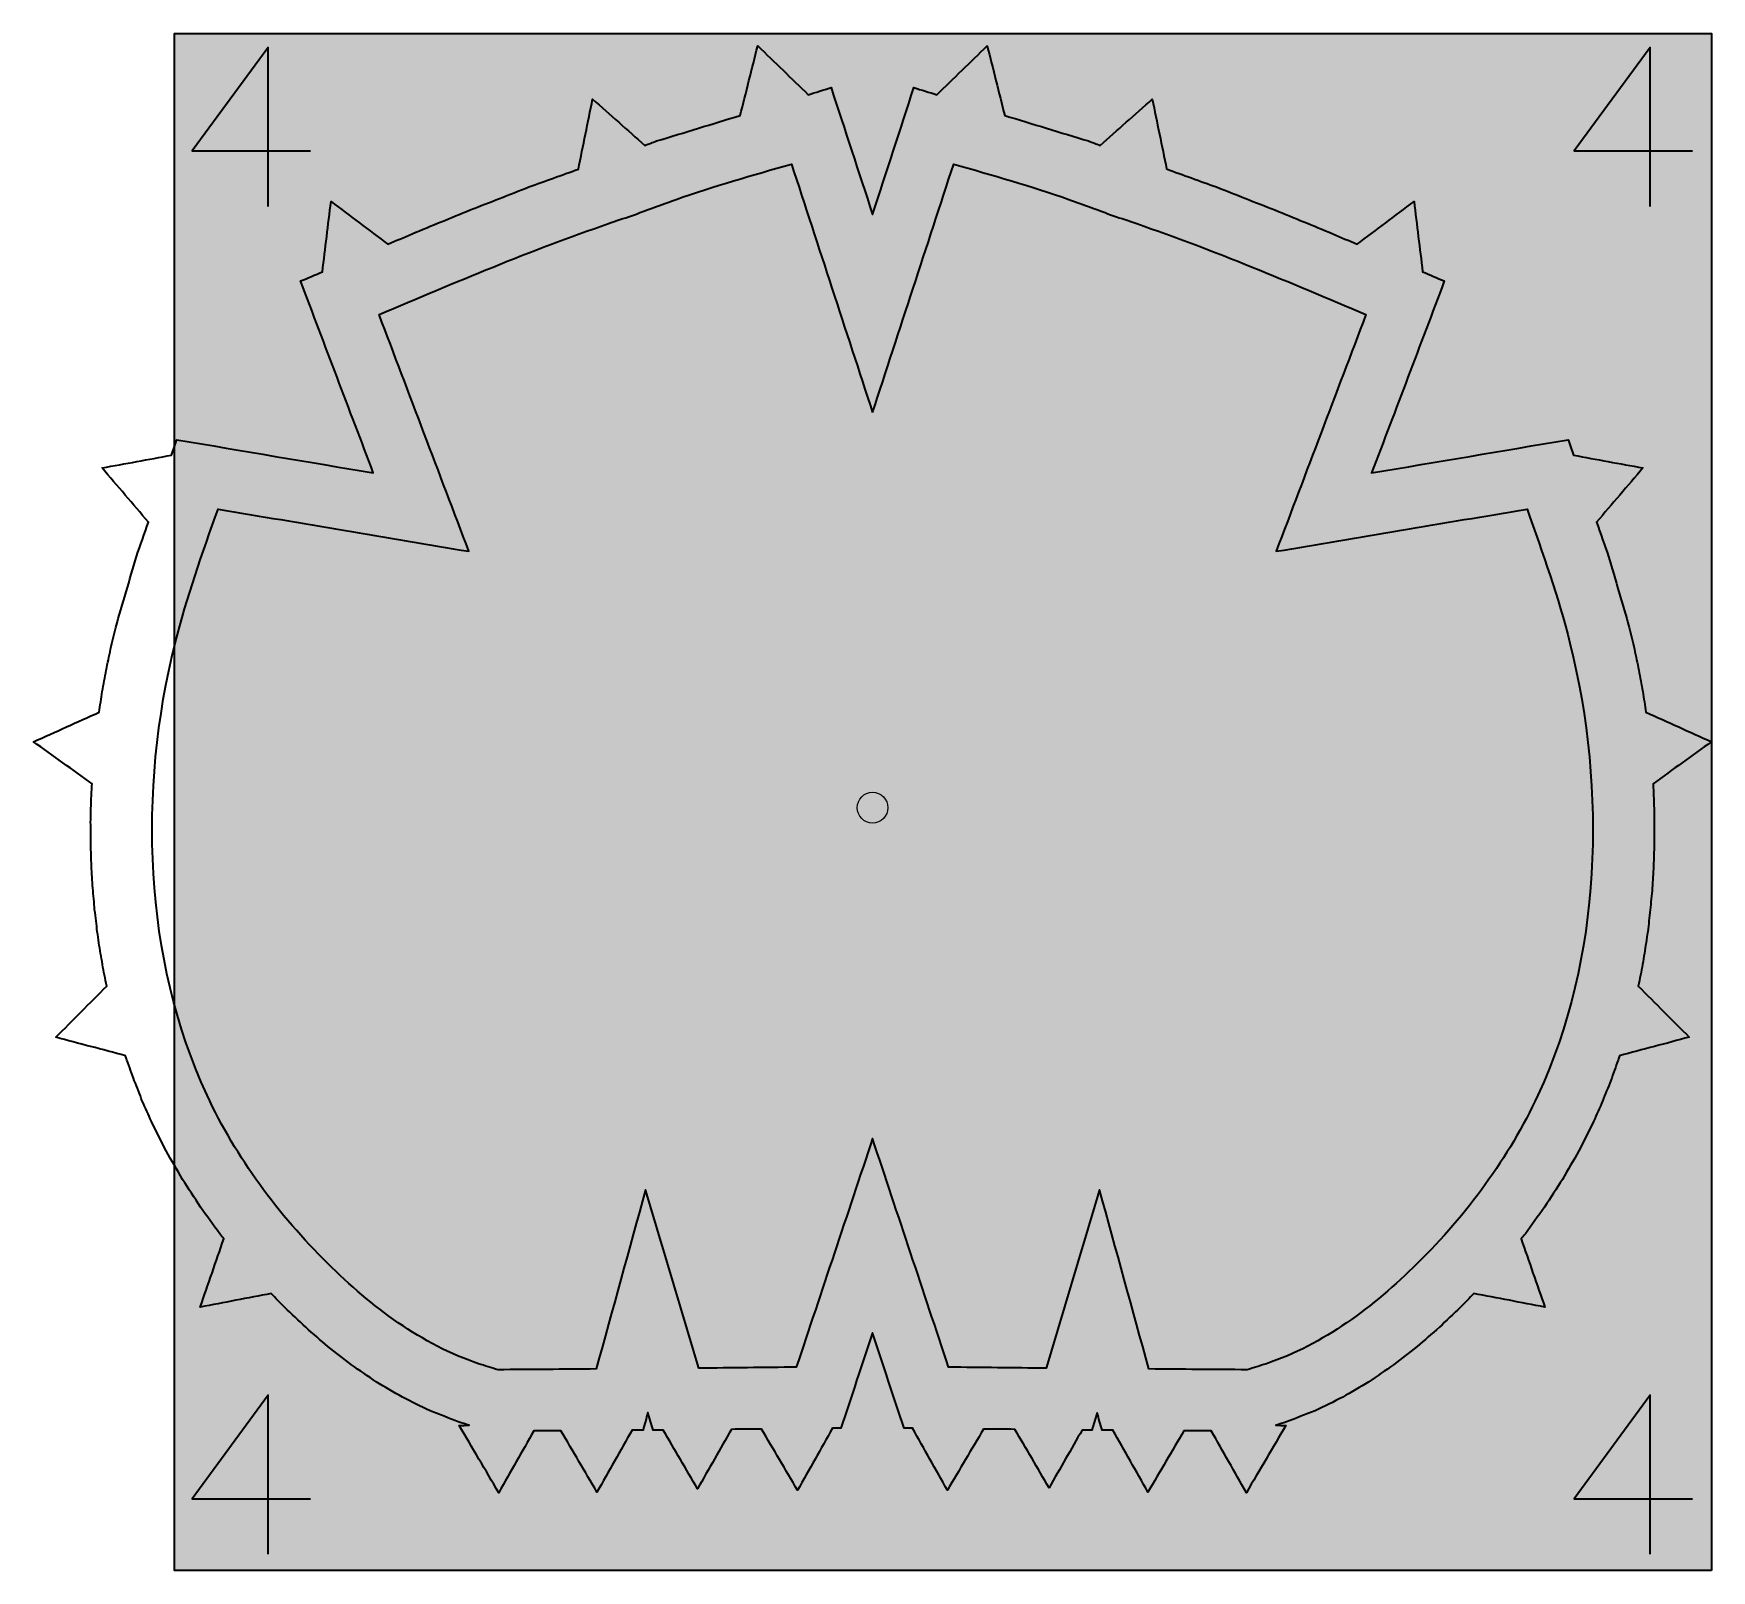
# Model space of a CAD drawing. Header units: millimetres. Extents: x 179 to 288, y -181 to -81.
import ezdxf

# ---------------------------------------------------------------- set-up
doc = ezdxf.new("R2010")
doc.units = ezdxf.units.MM
doc.header["$MEASUREMENT"] = 0
doc.layers.add('레이어 1', color=7, linetype='Continuous', lineweight=0)

msp = doc.modelspace()

# ---------------------------------------------------------------- hatches: boundary and pattern name
at = {"layer": '레이어 1', "transparency": 33554687}
h = msp.add_hatch(color=7, dxfattribs=at)
h.dxf.hatch_style = 2
h.paths.add_polyline_path([(288.35, -181.21), (188.35, -181.21), (188.35, -81.21), (288.35, -81.21)])

# ---------------------------------------------------------------- linework, layer by layer
msp.add_circle((233.77, -131.58), 1)
at = {"layer": '레이어 1', "color": 18, "lineweight": 35}
msp.add_lwpolyline([(288.35, -181.21), (188.35, -181.21), (188.35, -81.21), (288.35, -81.21)], close=True, dxfattribs=at)
for points, knots in [([(283.74, -142.48), (283.82, -142.01), (283.91, -141.54), (283.99, -141.07), (284.06, -140.6), (284.13, -140.13), (284.2, -139.65), (284.26, -139.18), (284.31, -138.71), (284.37, -138.23), (284.41, -137.76), (284.45, -137.28), (284.5, -136.81), (284.52, -136.33), (284.55, -135.85), (284.58, -135.38), (284.6, -134.9), (284.61, -134.43), (284.63, -133.95), (284.63, -133.47), (284.63, -133), (284.63, -132.52), (284.62, -132.04), (284.61, -131.57), (284.6, -131.09), (284.58, -130.74), (284.57, -130.38), (284.55, -130.02), (285.82, -129.11), (287.08, -128.2), (288.35, -127.29), (286.93, -126.65), (285.51, -126.01), (284.09, -125.37), (284.02, -124.92), (283.95, -124.47), (283.88, -124.03), (283.79, -123.56), (283.71, -123.1), (283.62, -122.64), (283.53, -122.18), (283.43, -121.72), (283.34, -121.26), (283.23, -120.79), (283.12, -120.32), (283, -119.85), (282.56, -118.31), (282.1, -116.78), (281.66, -115.24), (281.4, -114.5), (281.14, -113.75), (280.88, -113), (281.88, -111.83), (282.89, -110.65), (283.89, -109.47), (282.38, -109.2), (280.87, -108.92), (279.37, -108.64), (279.25, -108.31), (279.14, -107.97), (279.02, -107.64), (274.76, -108.36), (270.5, -109.08), (266.24, -109.8), (267.82, -105.64), (269.39, -101.48), (270.97, -97.31), (270.5, -97.11), (270.03, -96.91), (269.56, -96.71), (269.37, -95.19), (269.18, -93.66), (269, -92.13), (267.77, -93.06), (266.54, -93.99), (265.3, -94.91), (264.77, -94.69), (264.24, -94.47), (263.71, -94.24), (262.46, -93.72), (261.21, -93.2), (259.95, -92.69), (258.68, -92.19), (257.41, -91.69), (256.14, -91.19), (255.06, -90.8), (253.98, -90.42), (252.9, -90.02), (252.59, -88.51), (252.28, -86.99), (251.97, -85.48), (250.84, -86.48), (249.71, -87.48), (248.58, -88.49), (248.33, -88.39), (248.07, -88.3), (247.82, -88.2), (246, -87.65), (244.19, -87.09), (242.37, -86.54), (241.99, -85.03), (241.61, -83.52), (241.23, -82.01), (240.14, -83.07), (239.05, -84.13), (237.96, -85.19), (237.46, -85.04), (236.96, -84.88), (236.46, -84.73), (235.57, -87.48), (234.67, -90.23), (233.77, -92.98), (232.87, -90.23), (231.97, -87.48), (231.07, -84.73), (230.57, -84.88), (230.08, -85.04), (229.58, -85.19), (228.49, -84.13), (227.4, -83.07), (226.3, -82.01), (225.92, -83.52), (225.54, -85.03), (225.16, -86.54), (223.35, -87.09), (221.53, -87.65), (219.72, -88.2), (219.46, -88.3), (219.21, -88.39), (218.95, -88.49), (217.82, -87.48), (216.69, -86.48), (215.56, -85.48), (215.25, -86.99), (214.94, -88.51), (214.63, -90.03), (213.55, -90.42), (212.48, -90.8), (211.4, -91.19), (210.13, -91.69), (208.86, -92.19), (207.58, -92.69), (206.33, -93.2), (205.08, -93.72), (203.82, -94.24), (203.29, -94.47), (202.76, -94.69), (202.23, -94.91), (201, -93.99), (199.77, -93.06), (198.54, -92.13), (198.35, -93.66), (198.16, -95.19), (197.98, -96.71), (197.51, -96.91), (197.04, -97.11), (196.56, -97.31), (198.14, -101.48), (199.72, -105.64), (201.29, -109.8), (197.04, -109.08), (192.77, -108.36), (188.51, -107.64), (188.4, -107.97), (188.28, -108.31), (188.17, -108.64), (186.66, -108.92), (185.15, -109.2), (183.64, -109.47), (184.65, -110.65), (185.65, -111.83), (186.66, -113), (186.4, -113.75), (186.14, -114.5), (185.88, -115.24), (185.43, -116.78), (184.98, -118.31), (184.53, -119.85), (184.42, -120.32), (184.31, -120.79), (184.2, -121.26), (184.1, -121.72), (184, -122.18), (183.91, -122.64), (183.82, -123.1), (183.74, -123.56), (183.65, -124.03), (183.59, -124.47), (183.52, -124.92), (183.45, -125.37), (182.03, -126.01), (180.61, -126.65), (179.18, -127.29), (180.45, -128.2), (181.72, -129.11), (182.99, -130.02), (182.97, -130.38), (182.95, -130.74), (182.93, -131.09), (182.92, -131.57), (182.91, -132.04), (182.9, -132.52), (182.9, -133), (182.91, -133.47), (182.91, -133.95), (182.92, -134.43), (182.94, -134.9), (182.95, -135.38), (182.98, -135.85), (183.01, -136.33), (183.04, -136.81), (183.08, -137.28), (183.13, -137.76), (183.16, -138.23), (183.22, -138.71), (183.28, -139.18), (183.33, -139.65), (183.4, -140.13), (183.47, -140.6), (183.55, -141.07), (183.63, -141.54), (183.71, -142.01), (183.8, -142.48), (183.85, -142.71), (183.9, -142.95), (183.95, -143.19), (182.84, -144.3), (181.74, -145.41), (180.63, -146.52), (182.14, -146.92), (183.66, -147.32), (185.17, -147.72), (185.2, -147.82), (185.23, -147.9), (185.26, -148), (185.42, -148.44), (185.58, -148.89), (185.74, -149.34), (185.92, -149.78), (186.09, -150.22), (186.26, -150.67), (186.46, -151.11), (186.66, -151.55), (186.85, -151.99), (187.17, -152.63), (187.49, -153.27), (187.81, -153.91), (188.17, -154.53), (188.52, -155.15), (188.88, -155.77), (189.27, -156.37), (189.66, -156.97), (190.04, -157.57), (190.46, -158.15), (190.88, -158.73), (191.3, -159.3), (191.38, -159.42), (191.48, -159.53), (191.56, -159.64), (191.05, -161.12), (190.54, -162.6), (190.03, -164.08), (191.57, -163.78), (193.11, -163.49), (194.64, -163.19), (194.93, -163.49), (195.22, -163.79), (195.51, -164.09), (195.97, -164.52), (196.43, -164.95), (196.89, -165.39), (197.37, -165.81), (197.85, -166.23), (198.34, -166.64), (198.85, -167.04), (199.35, -167.43), (199.86, -167.83), (200.4, -168.2), (200.94, -168.57), (201.48, -168.94), (202.04, -169.27), (202.61, -169.61), (203.18, -169.94), (203.78, -170.24), (204.38, -170.53), (204.98, -170.82), (205.59, -171.06), (206.21, -171.3), (206.82, -171.54), (207.06, -171.62), (207.3, -171.69), (207.53, -171.76), (207.32, -171.77), (207.09, -171.77), (206.87, -171.77), (207.73, -173.23), (208.59, -174.69), (209.45, -176.15), (210.2, -174.81), (210.97, -173.47), (211.73, -172.13), (212.32, -172.13), (212.91, -172.13), (213.5, -172.12), (214.28, -173.45), (215.06, -174.78), (215.84, -176.11), (216.6, -174.77), (217.36, -173.43), (218.12, -172.09), (218.36, -172.09), (218.6, -172.09), (218.84, -172.08), (218.94, -171.7), (219.05, -171.32), (219.15, -170.94), (219.27, -171.32), (219.38, -171.7), (219.49, -172.08), (219.71, -172.08), (219.93, -172.08), (220.15, -172.08), (220.9, -173.35), (221.64, -174.62), (222.38, -175.9), (223.12, -174.61), (223.85, -173.32), (224.59, -172.03), (225.24, -172.02), (225.89, -172.02), (226.55, -172.01), (227.33, -173.34), (228.11, -174.66), (228.89, -175.99), (229.65, -174.65), (230.41, -173.3), (231.16, -171.96), (231.34, -171.96), (231.52, -171.96), (231.71, -171.96), (232.39, -169.89), (233.08, -167.83), (233.77, -165.76), (234.45, -167.83), (235.14, -169.89), (235.83, -171.96), (236.01, -171.96), (236.19, -171.96), (236.37, -171.96), (237.13, -173.3), (237.88, -174.65), (238.64, -175.99), (239.42, -174.66), (240.21, -173.34), (240.99, -172.01), (241.67, -172.02), (242.35, -172.02), (243.03, -172.03), (243.77, -173.3), (244.52, -174.57), (245.25, -175.83), (245.97, -174.58), (246.69, -173.33), (247.4, -172.08), (247.62, -172.08), (247.83, -172.08), (248.04, -172.08), (248.16, -171.7), (248.27, -171.33), (248.38, -170.95), (248.49, -171.33), (248.59, -171.7), (248.7, -172.08), (248.94, -172.09), (249.17, -172.09), (249.41, -172.09), (250.17, -173.43), (250.93, -174.77), (251.69, -176.11), (252.47, -174.78), (253.25, -173.45), (254.03, -172.12), (254.62, -172.13), (255.22, -172.13), (255.81, -172.13), (256.57, -173.47), (257.33, -174.81), (258.09, -176.15), (258.95, -174.69), (259.81, -173.23), (260.66, -171.77), (260.44, -171.77), (260.22, -171.77), (260, -171.76), (260.24, -171.69), (260.48, -171.62), (260.71, -171.54), (261.33, -171.3), (261.94, -171.06), (262.56, -170.82), (263.16, -170.53), (263.76, -170.24), (264.36, -169.94), (264.92, -169.61), (265.49, -169.27), (266.06, -168.94), (266.6, -168.57), (267.13, -168.2), (267.67, -167.83), (268.18, -167.43), (268.69, -167.04), (269.2, -166.64), (269.68, -166.23), (270.16, -165.81), (270.65, -165.39), (271.1, -164.95), (271.56, -164.52), (272.02, -164.09), (272.31, -163.79), (272.6, -163.49), (272.89, -163.19), (274.43, -163.49), (275.97, -163.78), (277.51, -164.08), (276.99, -162.6), (276.48, -161.12), (275.97, -159.64), (276.06, -159.53), (276.15, -159.42), (276.24, -159.3), (276.66, -158.73), (277.07, -158.15), (277.49, -157.57), (277.88, -156.97), (278.27, -156.37), (278.65, -155.77), (279.01, -155.15), (279.37, -154.53), (279.72, -153.91), (280.04, -153.27), (280.36, -152.63), (280.68, -151.99), (280.88, -151.55), (281.07, -151.11), (281.27, -150.67), (281.44, -150.22), (281.62, -149.78), (281.8, -149.34), (281.96, -148.89), (282.12, -148.44), (282.28, -148), (282.31, -147.9), (282.33, -147.82), (282.37, -147.72), (283.88, -147.32), (285.39, -146.92), (286.9, -146.51), (285.8, -145.41), (284.69, -144.3), (283.59, -143.19), (283.64, -142.95), (283.68, -142.72), (283.74, -142.48)], [0, 0, 0, 0, 1, 1, 1, 2, 2, 2, 3, 3, 3, 4, 4, 4, 5, 5, 5, 6, 6, 6, 7, 7, 7, 8, 8, 8, 9, 9, 9, 10, 10, 10, 11, 11, 11, 12, 12, 12, 13, 13, 13, 14, 14, 14, 15, 15, 15, 16, 16, 16, 17, 17, 17, 18, 18, 18, 19, 19, 19, 20, 20, 20, 21, 21, 21, 22, 22, 22, 23, 23, 23, 24, 24, 24, 25, 25, 25, 26, 26, 26, 27, 27, 27, 28, 28, 28, 29, 29, 29, 30, 30, 30, 31, 31, 31, 32, 32, 32, 33, 33, 33, 34, 34, 34, 35, 35, 35, 36, 36, 36, 37, 37, 37, 38, 38, 38, 39, 39, 39, 40, 40, 40, 41, 41, 41, 42, 42, 42, 43, 43, 43, 44, 44, 44, 45, 45, 45, 46, 46, 46, 47, 47, 47, 48, 48, 48, 49, 49, 49, 50, 50, 50, 51, 51, 51, 52, 52, 52, 53, 53, 53, 54, 54, 54, 55, 55, 55, 56, 56, 56, 57, 57, 57, 58, 58, 58, 59, 59, 59, 60, 60, 60, 61, 61, 61, 62, 62, 62, 63, 63, 63, 64, 64, 64, 65, 65, 65, 66, 66, 66, 67, 67, 67, 68, 68, 68, 69, 69, 69, 70, 70, 70, 71, 71, 71, 72, 72, 72, 73, 73, 73, 74, 74, 74, 75, 75, 75, 76, 76, 76, 77, 77, 77, 78, 78, 78, 79, 79, 79, 80, 80, 80, 81, 81, 81, 82, 82, 82, 83, 83, 83, 84, 84, 84, 85, 85, 85, 86, 86, 86, 87, 87, 87, 88, 88, 88, 89, 89, 89, 90, 90, 90, 91, 91, 91, 92, 92, 92, 93, 93, 93, 94, 94, 94, 95, 95, 95, 96, 96, 96, 97, 97, 97, 98, 98, 98, 99, 99, 99, 100, 100, 100, 101, 101, 101, 102, 102, 102, 103, 103, 103, 104, 104, 104, 105, 105, 105, 106, 106, 106, 107, 107, 107, 108, 108, 108, 109, 109, 109, 110, 110, 110, 111, 111, 111, 112, 112, 112, 113, 113, 113, 114, 114, 114, 115, 115, 115, 116, 116, 116, 117, 117, 117, 118, 118, 118, 119, 119, 119, 120, 120, 120, 121, 121, 121, 122, 122, 122, 123, 123, 123, 124, 124, 124, 125, 125, 125, 126, 126, 126, 127, 127, 127, 128, 128, 128, 129, 129, 129, 130, 130, 130, 131, 131, 131, 132, 132, 132, 133, 133, 133, 134, 134, 134, 135, 135, 135, 136, 136, 136, 137, 137, 137, 138, 138, 138, 139, 139, 139, 140, 140, 140, 141, 141, 141, 142, 142, 142, 143, 143, 143, 144, 144, 144, 145, 145, 145, 146, 146, 146, 147, 147, 147, 148, 148, 148, 149, 149, 149, 150, 150, 150, 151, 151, 151, 152, 152, 152, 153, 153, 153, 154, 154, 154, 154]), ([(194.45, -92.46), (194.45, -92.46), (194.45, -82.11), (194.45, -82.11), (194.45, -82.11), (189.5, -88.85), (189.5, -88.85), (189.5, -88.85), (197.21, -88.85), (197.21, -88.85)], [0, 0, 0, 0, 1, 1, 1, 2, 2, 2, 3, 3, 3, 3]), ([(284.36, -92.46), (284.36, -92.46), (284.36, -82.11), (284.36, -82.11), (284.36, -82.11), (279.41, -88.85), (279.41, -88.85), (279.41, -88.85), (287.12, -88.85), (287.12, -88.85)], [0, 0, 0, 0, 1, 1, 1, 2, 2, 2, 3, 3, 3, 3]), ([(233.77, -105.87), (232.01, -100.48), (230.25, -95.09), (228.49, -89.7), (225.97, -90.42), (223.46, -91.13), (220.99, -92), (220.02, -92.34), (219.06, -92.7), (218.09, -93.07), (217.58, -93.23), (217.08, -93.4), (216.58, -93.58), (211.52, -95.31), (206.6, -97.4), (201.67, -99.5), (203.61, -104.63), (205.56, -109.77), (207.51, -114.9), (202.07, -113.99), (196.63, -113.07), (191.19, -112.15), (190.17, -115.02), (189.15, -117.88), (188.4, -120.87), (185.99, -130.48), (186.34, -141.41), (190.47, -150.28), (192.38, -154.39), (195.09, -158.05), (198.33, -161.24), (201.18, -164.07), (204.44, -166.52), (208.14, -167.76), (208.55, -167.9), (208.97, -168.03), (209.39, -168.15), (211.52, -168.14), (213.65, -168.12), (215.79, -168.1), (216.86, -164.22), (217.93, -160.33), (219, -156.44), (220.15, -160.31), (221.31, -164.18), (222.46, -168.05), (224.58, -168.03), (226.69, -168.01), (228.81, -167.98), (230.46, -163.03), (232.12, -158.07), (233.77, -153.11), (235.42, -158.07), (237.07, -163.03), (238.72, -167.98), (240.84, -168.01), (242.96, -168.03), (245.07, -168.05), (246.23, -164.18), (247.38, -160.31), (248.54, -156.44), (249.61, -160.33), (250.68, -164.22), (251.75, -168.1), (253.88, -168.12), (256.01, -168.14), (258.15, -168.15), (258.56, -168.03), (258.98, -167.9), (259.39, -167.76), (263.09, -166.52), (266.35, -164.07), (269.21, -161.24), (272.44, -158.05), (275.15, -154.39), (277.06, -150.28), (281.19, -141.41), (281.54, -130.48), (279.14, -120.87), (278.39, -117.88), (277.37, -115.02), (276.35, -112.15), (270.91, -113.07), (265.47, -113.99), (260.03, -114.9), (261.97, -109.77), (263.92, -104.63), (265.87, -99.5), (260.94, -97.4), (256.01, -95.31), (250.96, -93.58), (250.45, -93.4), (249.95, -93.23), (249.44, -93.07), (248.48, -92.7), (247.51, -92.34), (246.54, -92), (244.07, -91.13), (241.56, -90.42), (239.05, -89.7), (237.29, -95.09), (235.53, -100.48), (233.77, -105.87)], [0, 0, 0, 0, 1, 1, 1, 2, 2, 2, 3, 3, 3, 4, 4, 4, 5, 5, 5, 6, 6, 6, 7, 7, 7, 8, 8, 8, 9, 9, 9, 10, 10, 10, 11, 11, 11, 12, 12, 12, 13, 13, 13, 14, 14, 14, 15, 15, 15, 16, 16, 16, 17, 17, 17, 18, 18, 18, 19, 19, 19, 20, 20, 20, 21, 21, 21, 22, 22, 22, 23, 23, 23, 24, 24, 24, 25, 25, 25, 26, 26, 26, 27, 27, 27, 28, 28, 28, 29, 29, 29, 30, 30, 30, 31, 31, 31, 32, 32, 32, 33, 33, 33, 34, 34, 34, 34]), ([(194.45, -180.15), (194.45, -180.15), (194.45, -169.8), (194.45, -169.8), (194.45, -169.8), (189.5, -176.55), (189.5, -176.55), (189.5, -176.55), (197.21, -176.55), (197.21, -176.55)], [0, 0, 0, 0, 1, 1, 1, 2, 2, 2, 3, 3, 3, 3]), ([(284.36, -180.15), (284.36, -180.15), (284.36, -169.8), (284.36, -169.8), (284.36, -169.8), (279.41, -176.55), (279.41, -176.55), (279.41, -176.55), (287.12, -176.55), (287.12, -176.55)], [0, 0, 0, 0, 1, 1, 1, 2, 2, 2, 3, 3, 3, 3])]:
    msp.add_open_spline(points, degree=3, knots=knots, dxfattribs=at)

doc.saveas('drawing.dxf')
